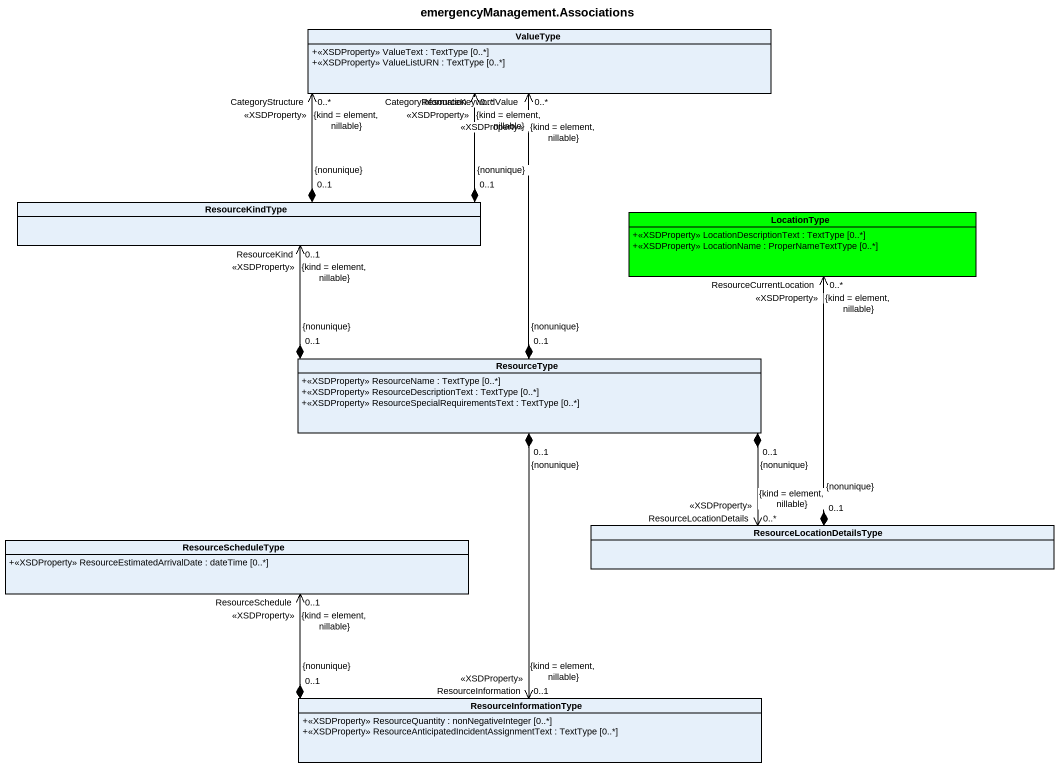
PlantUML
@startuml
title emergencyManagement.Associations
hide circle
hide empty members
skinparam classAttributeIconSize 0
class ValueType {
  +<<XSDProperty>> ValueText : TextType [0..*]
  +<<XSDProperty>> ValueListURN : TextType [0..*]
}
class ResourceKindType
class LocationType #00FF00 {
  +<<XSDProperty>> LocationDescriptionText : TextType [0..*]
  +<<XSDProperty>> LocationName : ProperNameTextType [0..*]
}
class ResourceType {
  +<<XSDProperty>> ResourceName : TextType [0..*]
  +<<XSDProperty>> ResourceDescriptionText : TextType [0..*]
  +<<XSDProperty>> ResourceSpecialRequirementsText : TextType [0..*]
}
class ResourceScheduleType {
  +<<XSDProperty>> ResourceEstimatedArrivalDate : dateTime [0..*]
}
class ResourceLocationDetailsType
class ResourceInformationType {
  +<<XSDProperty>> ResourceQuantity : nonNegativeInteger [0..*]
  +<<XSDProperty>> ResourceAnticipatedIncidentAssignmentText : TextType [0..*]
}
ResourceKindType "0..1\n{nonunique}" *-right-> "CategoryStructure\n<<XSDProperty>>\n0..*\n{kind = element, nillable}" ValueType
ResourceKindType "0..1\n{nonunique}" *-right-> "CategoryInformation\n<<XSDProperty>>\n0..*\n{kind = element, nillable}" ValueType
ResourceType "0..1\n{nonunique}" *-up-> "ResourceKeywordValue\n<<XSDProperty>>\n0..*\n{kind = element, nillable}" ValueType
ResourceType "0..1\n{nonunique}" *-up-> "ResourceKind\n<<XSDProperty>>\n0..1\n{kind = element, nillable}" ResourceKindType
ResourceType "0..1\n{nonunique}" *-right-> "ResourceLocationDetails\n<<XSDProperty>>\n0..*\n{kind = element, nillable}" ResourceLocationDetailsType
ResourceType "0..1\n{nonunique}" *--> "ResourceInformation\n<<XSDProperty>>\n0..1\n{kind = element, nillable}" ResourceInformationType
ResourceLocationDetailsType "0..1\n{nonunique}" *-up-> "ResourceCurrentLocation\n<<XSDProperty>>\n0..*\n{kind = element, nillable}" LocationType
ResourceInformationType "0..1\n{nonunique}" *-left-> "ResourceSchedule\n<<XSDProperty>>\n0..1\n{kind = element, nillable}" ResourceScheduleType
@enduml
